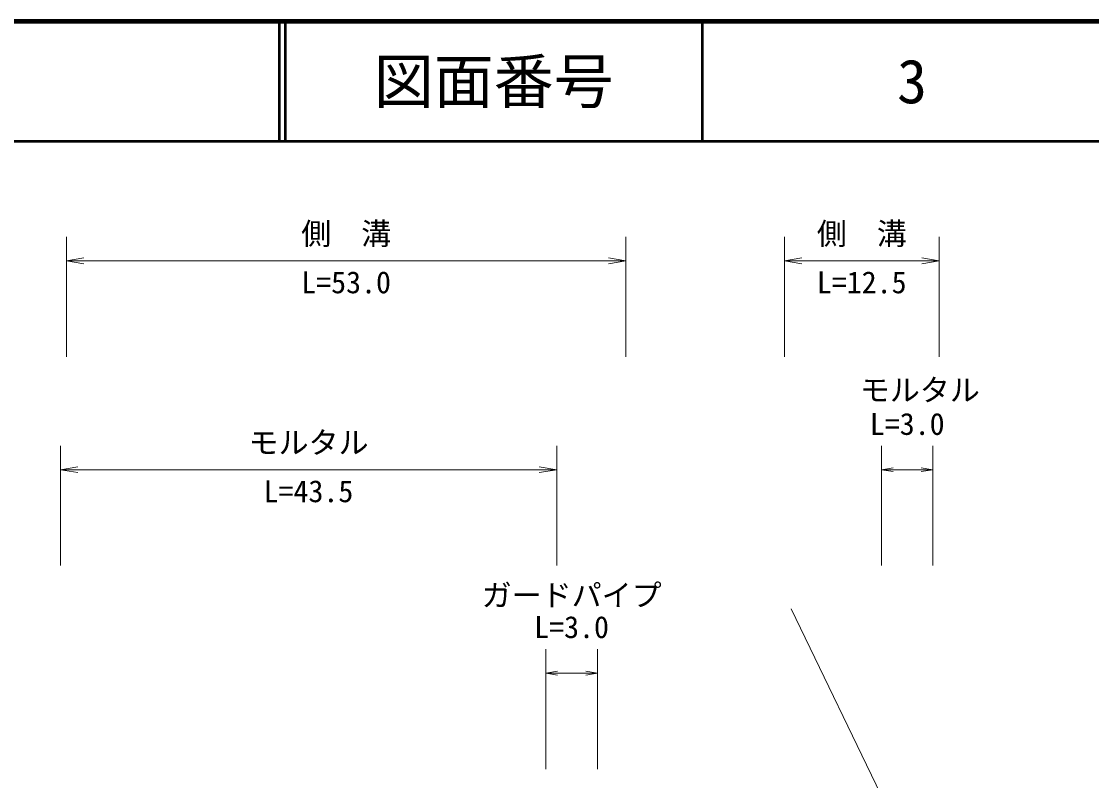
# Model space of a CAD drawing. Units: millimetres, scale not verified. Extents: x 40000 to 680000, y 20000 to 380000.
# Drawn here: x 487246 to 576464, y 316667 to 380000 of the extents above; entities that cross this region are included whole.
import ezdxf
from ezdxf.enums import TextEntityAlignment as Align

# ---------------------------------------------------------------- set-up
doc = ezdxf.new("R2010")
doc.units = ezdxf.units.MM
doc.header["$LTSCALE"] = 1000
for name, color, linetype, lineweight in [('M-BMK-SRVR', 3, 'Continuous', 13), ('M-STR-STR3', 7, 'Continuous', 13), ('M-TTL', 2, 'Continuous', 140), ('M-TTL-LINE', 7, 'Continuous', 50), ('M-TTL-TXT', 7, 'Continuous', 13)]:
    doc.layers.add(name, color=color, linetype=linetype, lineweight=lineweight)
doc.styles.add('ＭＳ ゴシック', font='')
doc.styles.get('ＭＳ ゴシック').set_extended_font_data('MS Gothic')

# ---------------------------------------------------------------- blocks, each defined once
blk = doc.blocks.new('open_arrow')
at = {"color": 0, "linetype": 'Continuous', "lineweight": -2}
blk.add_lwpolyline([(7.5, 1.25), (0, 0), (7.5, -1.25)], dxfattribs=at)

msp = doc.modelspace()

# ---------------------------------------------------------------- linework, layer by layer
at = {"layer": 'M-BMK-SRVR'}
msp.add_line((551432, 330995), (566512, 299678), dxfattribs=at)
at = {"layer": 'M-STR-STR3'}
for p, q in [((491009, 352030), (491009, 362030)), ((537638, 352030), (537638, 362030)), ((550849, 352030), (550849, 362030)), ((563768, 352030), (563768, 362030)), ((491009, 360030), (537638, 360030)), ((550849, 360030), (563768, 360030)), ((490503, 334604), (490503, 344604)), ((531870, 334604), (531870, 344604)), ((558962, 334604), (558962, 344604)), ((563236, 334604), (563236, 344604)), ((490503, 342604), (531870, 342604)), ((558962, 342604), (563236, 342604)), ((530974, 317630), (530974, 327630)), ((535262, 317630), (535262, 327630)), ((530974, 325630), (535262, 325630))]:
    msp.add_line(p, q, dxfattribs=at)
at = {"layer": 'M-TTL'}
msp.add_line((680000, 380000), (40000, 380000), dxfattribs=at)
at = {"layer": 'M-TTL-LINE'}
for p, q in [((508747, 380000), (508747, 370000)), ((509247, 380000), (509247, 370000)), ((543997, 380000), (543997, 370000)), ((40000, 370000), (680000, 370000))]:
    msp.add_line(p, q, dxfattribs=at)

# ---------------------------------------------------------------- block references
at = {"layer": 'M-STR-STR3'}
for p, xscale, yscale in [((491009, 360030), 193, 193), ((550849, 360030), 193, 193), ((490503, 342604), 193, 193), ((558962, 342604), 129, 129), ((530974, 325630), 129, 129)]:
    msp.add_blockref('open_arrow', p, dxfattribs=dict(at, xscale=xscale, yscale=yscale))
at = {"layer": 'M-STR-STR3', "rotation": 180}
for p, xscale, yscale in [((537638, 360030), 193, 193), ((563768, 360030), 193, 193), ((531870, 342604), 193, 193), ((563236, 342604), 129, 129), ((535262, 325630), 129, 129)]:
    msp.add_blockref('open_arrow', p, dxfattribs=dict(at, xscale=xscale, yscale=yscale))

# ---------------------------------------------------------------- texts
at = {"layer": 'M-STR-STR3', "style": 'ＭＳ ゴシック'}
for s, p in [('側\u3000溝', (510573, 360827)), ('側\u3000溝', (553558, 360827)), ('L=53.0', (510573, 356768)), ('L=12.5', (553558, 356768)), ('モルタル', (557145, 347784)), ('L=3.0', (557974, 344954)), ('モルタル', (506186, 343400)), ('L=43.5', (507436, 339342)), ('ガードパイプ', (525618, 330667)), ('L=3.0', (529993, 328007))]:
    msp.add_text(s, height=1833, dxfattribs=at).set_placement(p, align=Align.BOTTOM_LEFT)
at = {"layer": 'M-TTL-TXT', "style": 'ＭＳ ゴシック'}
for s, p in [('図面番号', (526622, 375000)), ('3', (561497, 375000))]:
    msp.add_text(s, height=3666, dxfattribs=at).set_placement(p, align=Align.MIDDLE_CENTER)

doc.saveas('drawing.dxf')
